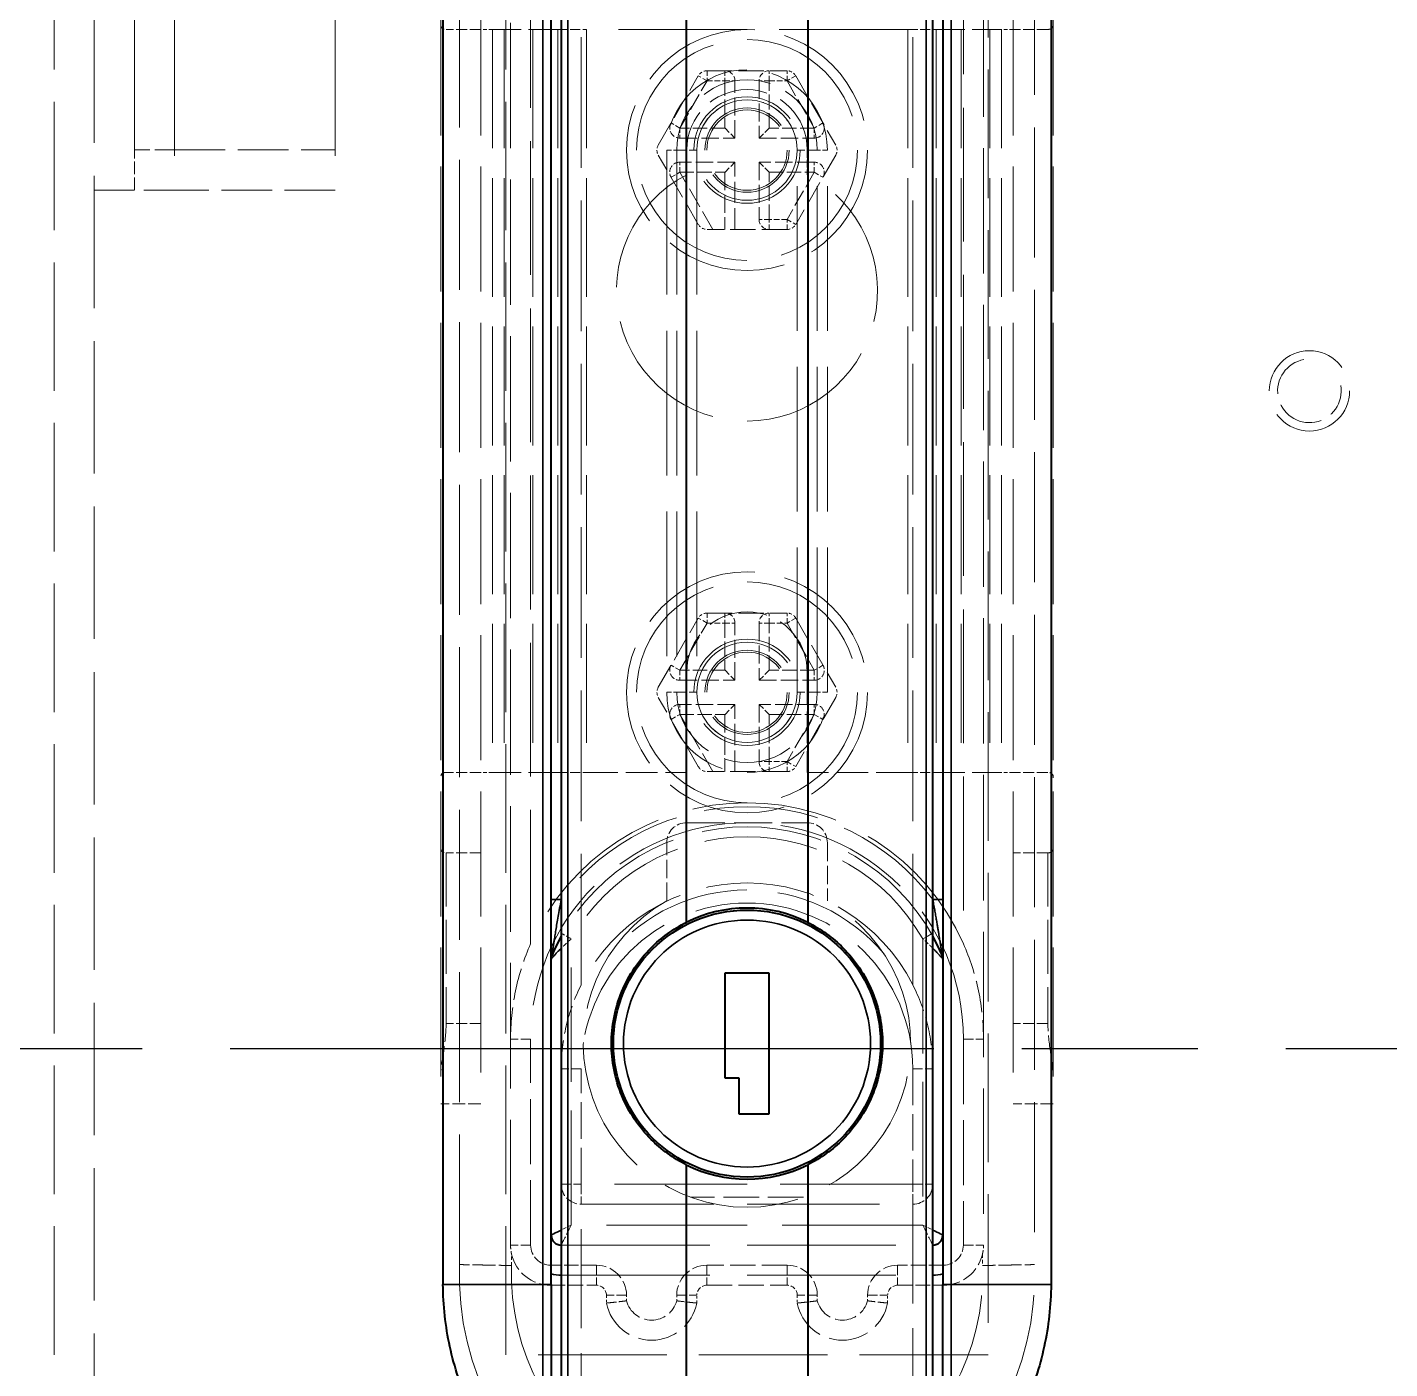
# Model space of a CAD drawing. Header units: millimetres. Extents: x 0 to 2523, y 0 to 1782.
# Drawn here: x 807.4 to 875.3, y 777.4 to 844.2 of the extents above; entities that cross this region are included whole.
import ezdxf

# ---------------------------------------------------------------- set-up
doc = ezdxf.new("R2010")
doc.units = ezdxf.units.MM
doc.header["$LTSCALE"] = 3
for name, pattern in [('CHAIN', [0.3543, 0.2362, -0.0295, 0.0591, -0.0295]), ('DASHED', [0.2067, 0.1654, -0.0413]), ('DOUBLE_DASH_CHAIN', [1.2403, 0.6614, -0.0827, 0.1654, -0.0827, 0.1654, -0.0827])]:
    doc.linetypes.add(name, pattern=pattern)
for name, color, linetype, lineweight in [('가려진 것(ISO)', 2, 'DASHED', 18), ('가려진 좁은 것(ISO)', 2, 'DASHED', 18), ('가시적인 것(ISO)', 3, 'Continuous', 40), ('가시적인 좁은 것(ISO)', 3, 'Continuous', 35), ('단면선(ISO)', 7, 'CHAIN', 25)]:
    doc.layers.add(name, color=color, linetype=linetype, lineweight=lineweight)

# ---------------------------------------------------------------- blocks, each defined once
blk = doc.blocks.new('2dTransSection0')
at = {"layer": '단면선(ISO)', "linetype": 'DOUBLE_DASH_CHAIN', "ltscale": 5.884671}
blk.add_line((250.62, 264.442), (393.22, 264.442), dxfattribs=at)

msp = doc.modelspace()

# ---------------------------------------------------------------- linework, layer by layer
at = {"layer": '가려진 것(ISO)', "ltscale": 12.901145}
for p, q in [((808.7766, 754.0669), (808.7766, 898.0669)), ((831.2766, 778.0669), (831.2766, 874.0669)), ((855.2766, 874.0669), (855.2766, 778.0669)), ((851.2766, 844.0669), (835.2766, 844.0669)), ((855.2766, 778.0669), (831.2766, 778.0669))]:
    msp.add_line(p, q, dxfattribs=at)
at = {"layer": '가려진 것(ISO)', "ltscale": 13.28059}
msp.add_line((810.7766, 756.0669), (810.7766, 896.0669), dxfattribs=at)
at = {"layer": '가려진 것(ISO)', "ltscale": 13.822656}
for p, q in [((812.7766, 896.0669), (812.7766, 836.0669)), ((822.7766, 896.0669), (822.7766, 836.0669))]:
    msp.add_line(p, q, dxfattribs=at)
at = {"layer": '가려진 것(ISO)', "ltscale": 13.045907}
for p, q in [((828.9566, 782.5615), (828.9566, 871.549)), ((857.5966, 871.549), (857.5966, 782.5615))]:
    msp.add_line(p, q, dxfattribs=at)
at = {"layer": '가려진 것(ISO)', "ltscale": 12.584246}
for p, q in [((831.5033, 783.532), (831.5033, 861.5669)), ((855.0499, 861.5669), (855.0499, 783.532))]:
    msp.add_line(p, q, dxfattribs=at)
at = {"layer": '가려진 것(ISO)', "ltscale": 12.54278}
for p, q in [((828.0266, 860.5669), (828.0266, 790.5669)), ((830.0266, 860.5669), (830.0266, 790.5669)), ((856.5266, 860.5669), (856.5266, 790.5669)), ((858.5266, 860.5669), (858.5266, 790.5669))]:
    msp.add_line(p, q, dxfattribs=at)
at = {"layer": '가려진 것(ISO)', "ltscale": 1.099577}
for p, q in [((830.0266, 844.0669), (828.2945, 844.0669)), ((858.2586, 844.0669), (856.5266, 844.0669)), ((830.0266, 807.0669), (828.2945, 807.0669)), ((858.2586, 807.0669), (856.5266, 807.0669)), ((830.0266, 803.0669), (828.2945, 803.0669)), ((858.2586, 803.0669), (856.5266, 803.0669))]:
    msp.add_line(p, q, dxfattribs=at)
at = {"layer": '가려진 것(ISO)', "ltscale": 0.364987}
for p, q in [((830.6016, 844.0669), (830.0266, 844.0669)), ((856.5266, 844.0669), (855.9515, 844.0669)), ((830.6016, 807.0669), (830.0266, 807.0669)), ((856.5266, 807.0669), (855.9515, 807.0669))]:
    msp.add_line(p, q, dxfattribs=at)
at = {"layer": '가려진 것(ISO)', "ltscale": 11.933559}
for p, q in [((830.6016, 844.0669), (830.6016, 807.0669)), ((855.9515, 844.0669), (855.9515, 807.0669))]:
    msp.add_line(p, q, dxfattribs=at)
at = {"layer": '가려진 것(ISO)', "ltscale": 2.940551}
for p, q in [((833.8516, 844.0669), (830.6016, 844.0669)), ((855.9515, 844.0669), (852.7015, 844.0669)), ((833.8516, 807.0669), (830.6016, 807.0669)), ((855.9515, 807.0669), (852.7015, 807.0669))]:
    msp.add_line(p, q, dxfattribs=at)
at = {"layer": '가려진 것(ISO)', "ltscale": 1.00689}
for p, q in [((833.8516, 844.0669), (835.2766, 844.0669)), ((851.2766, 844.0669), (852.7015, 844.0669)), ((833.8516, 807.0669), (835.2766, 807.0669)), ((851.2766, 807.0669), (852.7015, 807.0669))]:
    msp.add_line(p, q, dxfattribs=at)
at = {"layer": '가려진 것(ISO)', "ltscale": 2.529157}
for p, q in [((841.2847, 842.0069), (845.2684, 842.0069)), ((838.8598, 838.3069), (840.8517, 841.7569)), ((845.7014, 841.7569), (847.6933, 838.3069)), ((840.8517, 834.3569), (838.8598, 837.8069)), ((847.6933, 837.8069), (845.7014, 834.3569)), ((845.2684, 834.1069), (841.2847, 834.1069)), ((838.8598, 811.3069), (840.8517, 814.7569)), ((841.2847, 815.0069), (845.2684, 815.0069)), ((845.7014, 814.7569), (847.6933, 811.3069)), ((840.8517, 807.3569), (838.8598, 810.8069)), ((847.6933, 810.8069), (845.7014, 807.3569)), ((845.2684, 807.1069), (841.2847, 807.1069))]:
    msp.add_line(p, q, dxfattribs=at)
at = {"layer": '가려진 것(ISO)', "ltscale": 1.809362}
for p, q in [((842.6766, 838.6569), (842.6766, 841.5069)), ((843.8766, 841.5069), (843.8766, 838.6569)), ((843.8766, 837.4569), (843.8766, 834.6069)), ((842.6766, 811.6569), (842.6766, 814.5069)), ((843.8766, 814.5069), (843.8766, 811.6569)), ((843.8766, 810.4569), (843.8766, 807.6069))]:
    msp.add_line(p, q, dxfattribs=at)
at = {"layer": '가려진 것(ISO)', "ltscale": 0.60626}
for p, q in [((842.6766, 838.6569), (842.1766, 839.1569)), ((843.8766, 838.6569), (844.3766, 839.1569)), ((842.6766, 837.4569), (842.1766, 836.9569)), ((843.8766, 837.4569), (844.3766, 836.9569)), ((842.6766, 811.6569), (842.1766, 812.1569)), ((843.8766, 811.6569), (844.3766, 812.1569)), ((842.6766, 810.4569), (842.1766, 809.9569)), ((843.8766, 810.4569), (844.3766, 809.9569))]:
    msp.add_line(p, q, dxfattribs=at)
at = {"layer": '가려진 것(ISO)', "ltscale": 1.745003}
for p, q in [((839.9279, 838.6569), (842.6766, 838.6569)), ((843.8766, 838.6569), (846.6252, 838.6569)), ((842.6766, 837.4569), (839.9279, 837.4569)), ((846.6252, 837.4569), (843.8766, 837.4569)), ((839.9279, 811.6569), (842.6766, 811.6569)), ((843.8766, 811.6569), (846.6252, 811.6569)), ((842.6766, 810.4569), (839.9279, 810.4569)), ((846.6252, 810.4569), (843.8766, 810.4569))]:
    msp.add_line(p, q, dxfattribs=at)
at = {"layer": '가려진 것(ISO)', "ltscale": 1.994494}
msp.add_line((814.7766, 838.0669), (812.7766, 838.0669), dxfattribs=at)
at = {"layer": '가려진 것(ISO)', "ltscale": 1.269698}
for p, q in [((812.7766, 836.0669), (812.7766, 838.0669)), ((830.0266, 790.5669), (828.0266, 790.5669)), ((858.5266, 790.5669), (856.5266, 790.5669))]:
    msp.add_line(p, q, dxfattribs=at)
at = {"layer": '가려진 것(ISO)', "ltscale": 5.079091}
for p, q in [((814.7766, 838.0669), (822.7766, 838.0669)), ((822.7766, 836.0669), (814.7766, 836.0669))]:
    msp.add_line(p, q, dxfattribs=at)
at = {"layer": '가려진 것(ISO)', "ltscale": 14.513788}
for p, q in [((839.7766, 838.0616), (839.7766, 811.0616)), ((846.7766, 811.0616), (846.7766, 838.0616))]:
    msp.add_line(p, q, dxfattribs=at)
at = {"layer": '가려진 것(ISO)', "ltscale": 0.783187}
for p, q in [((840.2766, 836.8331), (840.2766, 838.0669)), ((846.2766, 838.0669), (846.2766, 836.8331))]:
    msp.add_line(p, q, dxfattribs=at)
at = {"layer": '가려진 것(ISO)', "ltscale": 2.126811}
for p, q in [((842.6766, 834.1069), (842.6766, 837.4569)), ((842.6766, 807.1069), (842.6766, 810.4569))]:
    msp.add_line(p, q, dxfattribs=at)
at = {"layer": '가려진 것(ISO)', "ltscale": 3.989087}
msp.add_line((810.7766, 836.0669), (814.7766, 836.0669), dxfattribs=at)
at = {"layer": '가려진 것(ISO)', "ltscale": 3.174394}
for p, q in [((840.2766, 807.0669), (840.2766, 812.0669)), ((846.2766, 812.0669), (846.2766, 807.0669)), ((835.2766, 807.0669), (840.2766, 807.0669)), ((851.2766, 807.0669), (846.2766, 807.0669))]:
    msp.add_line(p, q, dxfattribs=at)
at = {"layer": '가려진 것(ISO)', "ltscale": 3.809293}
msp.add_line((840.2766, 804.5669), (846.2766, 804.5669), dxfattribs=at)
at = {"layer": '가려진 것(ISO)', "ltscale": 1.840548}
for p, q in [((839.2766, 800.6677), (839.2766, 803.5669)), ((847.2766, 803.5669), (847.2766, 800.6677))]:
    msp.add_line(p, q, dxfattribs=at)
at = {"layer": '가려진 것(ISO)', "ltscale": 5.39654}
for p, q in [((828.2945, 803.0669), (828.2945, 794.5669)), ((858.2586, 803.0669), (858.2586, 794.5669))]:
    msp.add_line(p, q, dxfattribs=at)
at = {"layer": '가려진 것(ISO)', "ltscale": 13.304306}
msp.add_line((835.0266, 785.5669), (851.5266, 785.5669), dxfattribs=at)
at = {"layer": '가려진 것(ISO)', "ltscale": 14.916949}
msp.add_line((834.0266, 783.5325), (852.5266, 783.5325), dxfattribs=at)
at = {"layer": '가려진 것(ISO)', "ltscale": 0.354382}
for p, q in [((831.5566, 782.515), (831.5566, 783.0733)), ((854.9966, 783.0733), (854.9966, 782.515))]:
    msp.add_line(p, q, dxfattribs=at)
at = {"layer": '가려진 것(ISO)', "ltscale": 1.443218}
for p, q in [((833.5033, 781.532), (835.7766, 781.532)), ((850.7766, 781.532), (853.0499, 781.532))]:
    msp.add_line(p, q, dxfattribs=at)
at = {"layer": '가려진 것(ISO)', "ltscale": 2.539495}
msp.add_line((841.2766, 781.532), (845.2766, 781.532), dxfattribs=at)
at = {"layer": '가려진 것(ISO)', "ltscale": 0.24453}
for p, q in [((836.2766, 781.032), (836.2766, 780.6466)), ((840.7766, 780.6466), (840.7766, 781.032)), ((845.7766, 781.032), (845.7766, 780.6466)), ((850.2766, 780.6466), (850.2766, 781.032))]:
    msp.add_line(p, q, dxfattribs=at)
at = {"layer": '가려진 것(ISO)', "ltscale": 12.159042}
for centre in [(843.2766, 838.0569), (843.2766, 811.0569)]:
    msp.add_circle(centre, 6, dxfattribs=at)
at = {"layer": '가려진 것(ISO)', "ltscale": 13.42561}
for centre in [(843.2766, 838.0569), (843.2766, 811.0569)]:
    msp.add_circle(centre, 2.65, dxfattribs=at)
at = {"layer": '가려진 것(ISO)', "ltscale": 12.665669}
for centre in [(843.2766, 838.0569), (843.2766, 811.0569)]:
    msp.add_circle(centre, 2.5, dxfattribs=at)
at = {"layer": '가려진 것(ISO)', "ltscale": 10.639162}
for centre in [(843.2766, 838.0569), (843.2766, 811.0569)]:
    msp.add_circle(centre, 2.1, dxfattribs=at)
at = {"layer": '가려진 것(ISO)', "ltscale": 10.132536}
msp.add_circle((871.2766, 826.0669), 2, dxfattribs=at)
at = {"layer": '가려진 것(ISO)', "ltscale": 0.332332}
for centre, start, end in [((841.2847, 841.5069), 90, 150), ((845.2684, 841.5069), 30, 90), ((839.2929, 838.0569), 150, 210), ((847.2603, 838.0569), 330, 30), ((841.2847, 834.6069), 210, 270), ((845.2684, 834.6069), 270, 330), ((841.2847, 814.5069), 90, 150), ((845.2684, 814.5069), 30, 90), ((839.2929, 811.0569), 150, 210), ((847.2603, 811.0569), 330, 30), ((841.2847, 807.6069), 210, 270), ((845.2684, 807.6069), 270, 330)]:
    msp.add_arc(centre, 0.5, start, end, dxfattribs=at)
at = {"layer": '가려진 것(ISO)', "ltscale": 0.498548}
for centre, start, end in [((842.1766, 841.5069), 0, 90), ((844.3766, 841.5069), 90, 180), ((844.3766, 834.6069), 180, 270), ((842.1766, 814.5069), 0, 90), ((844.3766, 814.5069), 90, 180), ((844.3766, 807.6069), 180, 270), ((835.7766, 781.032), 0, 90), ((841.2766, 781.032), 90, 180), ((845.2766, 781.032), 0, 90), ((850.7766, 781.032), 90, 180)]:
    msp.add_arc(centre, 0.5, start, end, dxfattribs=at)
at = {"layer": '가려진 것(ISO)', "ltscale": 6.980978}
for centre, start, end in [((843.2766, 838.0616), 0, 180), ((843.2766, 811.0616), 180, 0)]:
    msp.add_arc(centre, 3.5, start, end, dxfattribs=at)
at = {"layer": '가려진 것(ISO)', "ltscale": 5.983681}
for centre in [(843.2766, 838.0669), (843.2766, 812.0669)]:
    msp.add_arc(centre, 3, 0, 180, dxfattribs=at)
at = {"layer": '가려진 것(ISO)', "ltscale": 0.664765}
for centre, start, end in [((839.9279, 839.1569), 150, 270), ((846.6252, 839.1569), 270, 30), ((839.9279, 836.9569), 90, 210), ((846.6252, 836.9569), 330, 90), ((839.9279, 812.1569), 150, 270), ((846.6252, 812.1569), 270, 30), ((839.9279, 809.9569), 90, 210), ((846.6252, 809.9569), 330, 90)]:
    msp.add_arc(centre, 0.5, start, end, dxfattribs=at)
at = {"layer": '가려진 것(ISO)', "ltscale": 13.951069}
msp.add_arc((843.2766, 831.0669), 6.5, 117.486426, 62.513574, dxfattribs=at)
at = {"layer": '가려진 것(ISO)', "ltscale": 4.733071}
msp.add_arc((871.2766, 826.0669), 1.582, 100, 10, dxfattribs=at)
msp.add_arc((871.2766, 826.0669), 1.582, 100, 10, dxfattribs=at)
at = {"layer": '가려진 것(ISO)', "ltscale": 14.627704}
msp.add_arc((843.2766, 793.7883), 11.7733, 23.785455, 156.214545, dxfattribs=at)
at = {"layer": '가려진 것(ISO)', "ltscale": 0.997197}
for centre, start, end in [((840.2766, 803.5669), 90, 180), ((846.2766, 803.5669), 0, 90)]:
    msp.add_arc(centre, 1, start, end, dxfattribs=at)
at = {"layer": '가려진 것(ISO)', "ltscale": 12.107496}
msp.add_arc((843.2766, 793.7883), 10.5733, 28.973392, 151.026608, dxfattribs=at)
at = {"layer": '가려진 것(ISO)', "ltscale": 10.954125}
msp.add_arc((843.2766, 792.3169), 9.25, 26.888048, 153.111952, dxfattribs=at)
at = {"layer": '가려진 것(ISO)', "ltscale": 13.819056}
msp.add_arc((843.2766, 793.5669), 8.15, 119.393015, 60.606985, dxfattribs=at)
at = {"layer": '가려진 것(ISO)', "ltscale": 1.21262}
for centre, start, end in [((835.0266, 786.5669), 180, 270), ((851.5266, 786.5669), 270, 0)]:
    msp.add_arc(centre, 1, start, end, dxfattribs=at)
at = {"layer": '가려진 것(ISO)', "ltscale": 1.700671}
for centre, start, end in [((833.5033, 783.532), 193.257874, 270), ((853.0499, 783.532), 270, 346.742126)]:
    msp.add_arc(centre, 2, start, end, dxfattribs=at)
at = {"layer": '가려진 것(ISO)', "ltscale": 12.361229}
msp.add_arc((843.2766, 782.0729), 14.3283, 178.045794, 1.954206, dxfattribs=at)
at = {"layer": '가려진 것(ISO)', "ltscale": 12.168986}
msp.add_arc((843.2766, 782.0729), 11.7283, 177.839996, 2.160004, dxfattribs=at)
at = {"layer": '가려진 것(ISO)', "ltscale": 4.008131}
for centre in [(838.5266, 781.0893), (848.0266, 781.0893)]:
    msp.add_arc(centre, 2.2931, 191.129914, 348.870086, dxfattribs=at)
at = {"layer": '가려진 것(ISO)', "ltscale": 0.694281}
for points, knots in [([(828.0266, 844.3348), (828.0266, 844.251), (828.0436, 844.1806), (828.127, 844.0901), (828.1939, 844.0697), (828.2812, 844.067), (828.2878, 844.0669), (828.2945, 844.0669)], [-0.30606206, -0.30606206, -0.30606206, -0.30606206, -0.2557879, -0.2557879, -0.20551375, -0.20551375, -0.20152866, -0.20152866, -0.20152866, -0.20152866]), ([(858.2586, 844.0669), (858.2654, 844.0669), (858.272, 844.067), (858.3592, 844.0697), (858.4261, 844.0901), (858.5096, 844.1806), (858.5266, 844.251), (858.5266, 844.3348)], [0.20152866, 0.20152866, 0.20152866, 0.20152866, 0.20551375, 0.20551375, 0.2557879, 0.2557879, 0.30606206, 0.30606206, 0.30606206, 0.30606206]), ([(828.2945, 807.0669), (828.2107, 807.0669), (828.1403, 807.0498), (828.0498, 806.9664), (828.0295, 806.8995), (828.0267, 806.8123), (828.0266, 806.8057), (828.0266, 806.7989)], [-0.30606206, -0.30606206, -0.30606206, -0.30606206, -0.2557879, -0.2557879, -0.20551375, -0.20551375, -0.20152866, -0.20152866, -0.20152866, -0.20152866]), ([(858.5266, 806.7989), (858.5266, 806.8827), (858.5096, 806.9532), (858.4261, 807.0436), (858.3592, 807.064), (858.272, 807.0668), (858.2654, 807.0668), (858.2586, 807.0669)], [0.71587341, 0.71587341, 0.71587341, 0.71587341, 0.76614757, 0.76614757, 0.81642172, 0.81642172, 0.82040681, 0.82040681, 0.82040681, 0.82040681]), ([(828.0266, 803.3348), (828.0266, 803.3281), (828.0267, 803.3214), (828.0295, 803.2342), (828.0498, 803.1673), (828.1403, 803.0839), (828.2107, 803.0669), (828.2945, 803.0669)], [0.20152866, 0.20152866, 0.20152866, 0.20152866, 0.20551375, 0.20551375, 0.2557879, 0.2557879, 0.30606206, 0.30606206, 0.30606206, 0.30606206]), ([(858.2586, 803.0669), (858.2654, 803.0669), (858.272, 803.067), (858.3592, 803.0697), (858.4261, 803.0901), (858.5096, 803.1806), (858.5266, 803.251), (858.5266, 803.3348)], [0.20152866, 0.20152866, 0.20152866, 0.20152866, 0.20551375, 0.20551375, 0.2557879, 0.2557879, 0.30606206, 0.30606206, 0.30606206, 0.30606206])]:
    msp.add_open_spline(points, degree=3, knots=knots, dxfattribs=at)
at = {"layer": '가려진 것(ISO)', "ltscale": 3.177325}
for points, knots in [([(831.5033, 793.7883), (831.5033, 794.5482), (831.5812, 795.3772), (831.9218, 797.0094), (832.184, 797.8123), (832.5033, 798.5366)], [-1.43309057, -1.43309057, -1.43309057, -1.43309057, -1.19562768, -1.19562768, -0.95816479, -0.95816479, -0.95816479, -0.95816479]), ([(854.0499, 798.5366), (854.3691, 797.8123), (854.6313, 797.0094), (854.9719, 795.3772), (855.0499, 794.5482), (855.0499, 793.7883)], [-0.47492577, -0.47492577, -0.47492577, -0.47492577, -0.23746289, -0.23746289, 0, 0, 0, 0])]:
    msp.add_open_spline(points, degree=3, knots=knots, dxfattribs=at)
at = {"layer": '가려진 것(ISO)', "ltscale": 0.117137}
msp.add_open_spline([(833.5265, 797.7833), (833.5265, 797.794), (833.5266, 797.8109), (833.5266, 797.8355)], degree=3, dxfattribs=at)
at = {"layer": '가려진 것(ISO)', "ltscale": 2.839397}
for points, knots in [([(834.0266, 792.3169), (834.0266, 792.991), (834.1045, 793.7248), (834.4444, 795.1632), (834.7056, 795.8672), (835.0266, 796.5002)], [0, 0, 0, 0, 0.21288965, 0.21288965, 0.42577929, 0.42577929, 0.42577929, 0.42577929]), ([(851.5266, 796.5002), (851.8475, 795.8672), (852.1087, 795.1632), (852.4486, 793.7248), (852.5266, 792.991), (852.5266, 792.3169)], [0.87117261, 0.87117261, 0.87117261, 0.87117261, 1.08406226, 1.08406226, 1.2969519, 1.2969519, 1.2969519, 1.2969519])]:
    msp.add_open_spline(points, degree=3, knots=knots, dxfattribs=at)
at = {"layer": '가려진 것(ISO)', "ltscale": 1.844596}
msp.add_open_spline([(828.2945, 794.5669), (828.2945, 794.0823), (828.2331, 793.5722), (828.0948, 792.6645), (828.0268, 792.26), (828.0266, 791.9211)], degree=3, knots=[1.22288463, 1.22288463, 1.22288463, 1.22288463, 1.3682602, 1.3682602, 1.50283407, 1.50283407, 1.50283407, 1.50283407], dxfattribs=at)
at = {"layer": '가려진 것(ISO)', "ltscale": 1.844594}
msp.add_open_spline([(858.5266, 791.9211), (858.5263, 792.2582), (858.4592, 792.6595), (858.3208, 793.5662), (858.2586, 794.0792), (858.2586, 794.5669)], degree=3, knots=[-0.89271233, -0.89271233, -0.89271233, -0.89271233, -0.7589759, -0.7589759, -0.61266995, -0.61266995, -0.61266995, -0.61266995], dxfattribs=at)
at = {"layer": '가려진 것(ISO)', "ltscale": 0.415959}
msp.add_open_spline([(831.5033, 783.532), (831.5033, 783.4525), (831.5094, 783.3594), (831.5229, 783.2497), (831.5296, 783.2069), (831.5406, 783.1462), (831.5463, 783.1191), (831.5543, 783.0826), (831.5557, 783.077), (831.5566, 783.0733)], degree=3, knots=[0.062306408, 0.062306408, 0.062306408, 0.062306408, 0.086141003, 0.086141003, 0.099228248, 0.099228248, 0.111920532, 0.111920532, 0.124612816, 0.124612816, 0.124612816, 0.124612816], dxfattribs=at)
at = {"layer": '가려진 것(ISO)', "ltscale": 0.416112}
msp.add_open_spline([(854.9966, 783.0733), (854.997, 783.0751), (854.9977, 783.0779), (855.002, 783.0969), (855.0052, 783.1112), (855.0129, 783.1484), (855.0179, 783.1744), (855.0278, 783.2339), (855.0326, 783.2675), (855.045, 783.3749), (855.0499, 783.4558), (855.0499, 783.532)], degree=3, knots=[-0.190458105, -0.190458105, -0.190458105, -0.190458105, -0.181558654, -0.181558654, -0.172659203, -0.172659203, -0.16123742, -0.16123742, -0.149815637, -0.149815637, -0.12697207, -0.12697207, -0.12697207, -0.12697207], dxfattribs=at)
at = {"layer": '가려진 것(ISO)', "ltscale": 1.296466}
msp.add_open_spline([(830.2566, 782.5388), (830.1215, 782.5412), (829.9861, 782.5436), (829.8569, 782.5459), (829.7276, 782.5482), (829.6046, 782.5503), (829.4941, 782.5523), (829.3835, 782.5542), (829.2856, 782.5559), (829.2052, 782.5573), (829.1249, 782.5586), (829.0621, 782.5597), (829.02, 782.5604), (828.978, 782.5612), (828.9651, 782.5614), (828.9566, 782.5615)], degree=3, knots=[0, 0, 0, 0, 0.2, 0.2, 0.2, 0.4, 0.4, 0.4, 0.6, 0.6, 0.6, 0.8, 0.8, 0.8, 1, 1, 1, 1], dxfattribs=at)
at = {"layer": '가려진 것(ISO)', "ltscale": 1.296475}
msp.add_open_spline([(831.5566, 782.515), (831.548, 782.5151), (831.5352, 782.5154), (831.4931, 782.5162), (831.4511, 782.5169), (831.3883, 782.5181), (831.3079, 782.5196), (831.2275, 782.5211), (831.1296, 782.5229), (831.0191, 782.525), (830.9086, 782.527), (830.7855, 782.5293), (830.6563, 782.5316), (830.527, 782.534), (830.3916, 782.5364), (830.2566, 782.5388)], degree=3, knots=[0, 0, 0, 0, 0.2, 0.2, 0.2, 0.4, 0.4, 0.4, 0.6, 0.6, 0.6, 0.8, 0.8, 0.8, 1, 1, 1, 1], dxfattribs=at)
at = {"layer": '가려진 것(ISO)', "ltscale": 1.296478}
msp.add_open_spline([(854.9966, 782.515), (855.0053, 782.5151), (855.0183, 782.5154), (855.0605, 782.5162), (855.1027, 782.517), (855.1654, 782.5181), (855.2451, 782.5196), (855.3248, 782.5211), (855.4214, 782.5229), (855.5311, 782.5249), (855.6407, 782.5269), (855.7634, 782.5292), (855.8931, 782.5315), (856.0228, 782.5339), (856.1595, 782.5364), (856.2966, 782.5388)], degree=3, knots=[0, 0, 0, 0, 0.2, 0.2, 0.2, 0.4, 0.4, 0.4, 0.6, 0.6, 0.6, 0.8, 0.8, 0.8, 1, 1, 1, 1], dxfattribs=at)
at = {"layer": '가려진 것(ISO)', "ltscale": 1.296469}
msp.add_open_spline([(856.2966, 782.5388), (856.4336, 782.5413), (856.5703, 782.5437), (856.7, 782.546), (856.8297, 782.5483), (856.9524, 782.5504), (857.0621, 782.5523), (857.1717, 782.5542), (857.2683, 782.5559), (857.348, 782.5573), (857.4278, 782.5586), (857.4905, 782.5597), (857.5326, 782.5604), (857.5748, 782.5612), (857.5879, 782.5614), (857.5966, 782.5615)], degree=3, knots=[0, 0, 0, 0, 0.2, 0.2, 0.2, 0.4, 0.4, 0.4, 0.6, 0.6, 0.6, 0.8, 0.8, 0.8, 1, 1, 1, 1], dxfattribs=at)
at = {"layer": '가려진 것(ISO)', "ltscale": 1.000421}
for points in [[(836.2766, 780.6466), (836.2831, 780.6473), (836.2929, 780.6482), (836.325, 780.6514), (836.357, 780.6546), (836.405, 780.6593), (836.4664, 780.6655), (836.5278, 780.6718), (836.6026, 780.6795), (836.6877, 780.6887), (836.7728, 780.6979), (836.8683, 780.7085), (836.9682, 780.7201), (837.0682, 780.7318), (837.1725, 780.7446), (837.2766, 780.7581)], [(840.7766, 780.6466), (840.77, 780.6473), (840.7603, 780.6482), (840.7282, 780.6514), (840.6961, 780.6546), (840.6482, 780.6593), (840.5868, 780.6655), (840.5254, 780.6718), (840.4506, 780.6795), (840.3655, 780.6887), (840.2804, 780.6979), (840.1849, 780.7085), (840.0849, 780.7201), (839.985, 780.7318), (839.8806, 780.7446), (839.7766, 780.7581)], [(845.7766, 780.6466), (845.7831, 780.6473), (845.7929, 780.6482), (845.825, 780.6514), (845.857, 780.6546), (845.905, 780.6593), (845.9664, 780.6655), (846.0278, 780.6718), (846.1026, 780.6795), (846.1877, 780.6887), (846.2728, 780.6979), (846.3683, 780.7085), (846.4682, 780.7201), (846.5682, 780.7318), (846.6725, 780.7446), (846.7766, 780.7581)], [(850.2766, 780.6466), (850.27, 780.6473), (850.2603, 780.6482), (850.2282, 780.6514), (850.1961, 780.6546), (850.1482, 780.6593), (850.0868, 780.6655), (850.0254, 780.6718), (849.9506, 780.6795), (849.8655, 780.6887), (849.7804, 780.6979), (849.6849, 780.7085), (849.5849, 780.7201), (849.485, 780.7318), (849.3806, 780.7446), (849.2766, 780.7581)]]:
    msp.add_open_spline(points, degree=3, knots=[0, 0, 0, 0, 0.2, 0.2, 0.2, 0.4, 0.4, 0.4, 0.6, 0.6, 0.6, 0.8, 0.8, 0.8, 1, 1, 1, 1], dxfattribs=at)
at = {"layer": '가려진 좁은 것(ISO)', "ltscale": 13.822656}
msp.add_line((814.7766, 896.0669), (814.7766, 836.0669), dxfattribs=at)
at = {"layer": '가려진 좁은 것(ISO)', "ltscale": 13.116171}
for p, q in [((835.0266, 796.5002), (835.0266, 861.5669)), ((851.5266, 796.5002), (851.5266, 861.5669))]:
    msp.add_line(p, q, dxfattribs=at)
at = {"layer": '가려진 좁은 것(ISO)', "ltscale": 13.426841}
for p, q in [((832.5033, 798.5366), (832.5033, 856.8185)), ((854.0499, 856.8185), (854.0499, 798.5366))]:
    msp.add_line(p, q, dxfattribs=at)
at = {"layer": '가려진 좁은 것(ISO)', "ltscale": 11.933559}
for p, q in [((831.1892, 844.0669), (831.1892, 807.0669)), ((832.6142, 844.0669), (832.6142, 807.0669)), ((833.8516, 844.0669), (833.8516, 807.0669)), ((835.2766, 844.0669), (835.2766, 807.0669)), ((851.2766, 844.0669), (851.2766, 807.0669)), ((852.7015, 844.0669), (852.7015, 807.0669)), ((853.939, 844.0669), (853.939, 807.0669)), ((855.364, 844.0669), (855.364, 807.0669))]:
    msp.add_line(p, q, dxfattribs=at)
at = {"layer": '가려진 좁은 것(ISO)', "ltscale": 0.498548}
for p, q in [((841.2847, 842.0069), (841.2847, 841.5069)), ((842.1766, 842.0069), (842.1766, 841.5069)), ((844.3766, 841.5069), (844.3766, 842.0069)), ((845.2684, 841.5069), (845.2684, 842.0069)), ((841.2847, 841.5069), (840.8517, 841.7569)), ((842.1766, 841.5069), (842.6766, 841.5069)), ((844.3766, 841.5069), (843.8766, 841.5069)), ((845.7014, 841.7569), (845.2684, 841.5069)), ((839.9279, 839.1569), (839.4949, 839.4069)), ((839.9279, 839.1569), (839.9279, 838.6569)), ((847.0582, 839.4069), (846.6252, 839.1569)), ((846.6252, 839.1569), (846.6252, 838.6569)), ((839.2766, 838.0616), (839.7766, 838.0616)), ((847.2766, 838.0616), (846.7766, 838.0616)), ((839.9279, 836.9569), (839.9279, 837.4569)), ((846.6252, 836.9569), (846.6252, 837.4569)), ((839.4949, 836.7069), (839.9279, 836.9569)), ((846.6252, 836.9569), (847.0582, 836.7069)), ((844.3766, 834.6069), (843.8766, 834.6069)), ((844.3766, 834.1069), (844.3766, 834.6069)), ((845.2684, 834.6069), (845.7014, 834.3569)), ((845.2684, 834.1069), (845.2684, 834.6069)), ((841.2847, 814.5069), (840.8517, 814.7569)), ((841.2847, 815.0069), (841.2847, 814.5069)), ((842.1766, 815.0069), (842.1766, 814.5069)), ((844.3766, 814.5069), (844.3766, 815.0069)), ((845.2684, 814.5069), (845.2684, 815.0069)), ((845.7014, 814.7569), (845.2684, 814.5069)), ((842.1766, 814.5069), (842.6766, 814.5069)), ((844.3766, 814.5069), (843.8766, 814.5069)), ((839.9279, 812.1569), (839.4949, 812.4069)), ((839.9279, 812.1569), (839.9279, 811.6569)), ((847.0582, 812.4069), (846.6252, 812.1569)), ((846.6252, 812.1569), (846.6252, 811.6569)), ((839.2766, 811.0616), (839.7766, 811.0616)), ((847.2766, 811.0616), (846.7766, 811.0616)), ((839.4949, 809.7069), (839.9279, 809.9569)), ((839.9279, 809.9569), (839.9279, 810.4569)), ((846.6252, 809.9569), (846.6252, 810.4569)), ((846.6252, 809.9569), (847.0582, 809.7069)), ((844.3766, 807.6069), (843.8766, 807.6069)), ((844.3766, 807.1069), (844.3766, 807.6069)), ((845.2684, 807.6069), (845.7014, 807.3569)), ((845.2684, 807.1069), (845.2684, 807.6069)), ((852.4609, 799.0269), (852.0266, 798.7792))]:
    msp.add_line(p, q, dxfattribs=at)
at = {"layer": '가려진 좁은 것(ISO)', "ltscale": 1.722727}
for p, q in [((839.9279, 839.1569), (841.2847, 841.5069)), ((845.2684, 841.5069), (846.6252, 839.1569)), ((846.6252, 836.9569), (845.2684, 834.6069)), ((839.9279, 812.1569), (841.2847, 814.5069)), ((845.2684, 814.5069), (846.6252, 812.1569)), ((846.6252, 809.9569), (845.2684, 807.6069))]:
    msp.add_line(p, q, dxfattribs=at)
at = {"layer": '가려진 좁은 것(ISO)', "ltscale": 0.56614}
for p, q in [((841.2847, 841.5069), (842.1766, 841.5069)), ((844.3766, 841.5069), (845.2684, 841.5069)), ((845.2684, 834.6069), (844.3766, 834.6069)), ((841.2847, 814.5069), (842.1766, 814.5069)), ((844.3766, 814.5069), (845.2684, 814.5069)), ((845.2684, 807.6069), (844.3766, 807.6069))]:
    msp.add_line(p, q, dxfattribs=at)
at = {"layer": '가려진 좁은 것(ISO)', "ltscale": 1.491912}
for p, q in [((842.1766, 841.5069), (842.1766, 839.1569)), ((844.3766, 839.1569), (844.3766, 841.5069)), ((844.3766, 834.6069), (844.3766, 836.9569)), ((842.1766, 814.5069), (842.1766, 812.1569)), ((844.3766, 812.1569), (844.3766, 814.5069)), ((844.3766, 807.6069), (844.3766, 809.9569))]:
    msp.add_line(p, q, dxfattribs=at)
at = {"layer": '가려진 좁은 것(ISO)', "ltscale": 1.427554}
for p, q in [((842.1766, 839.1569), (839.9279, 839.1569)), ((846.6252, 839.1569), (844.3766, 839.1569)), ((839.9279, 836.9569), (842.1766, 836.9569)), ((844.3766, 836.9569), (846.6252, 836.9569)), ((842.1766, 812.1569), (839.9279, 812.1569)), ((846.6252, 812.1569), (844.3766, 812.1569)), ((839.9279, 809.9569), (842.1766, 809.9569)), ((844.3766, 809.9569), (846.6252, 809.9569))]:
    msp.add_line(p, q, dxfattribs=at)
at = {"layer": '가려진 좁은 것(ISO)', "ltscale": 14.513788}
for p, q in [((839.2766, 838.0616), (839.2766, 811.0616)), ((840.7766, 838.0616), (840.7766, 811.0616)), ((845.7766, 811.0616), (845.7766, 838.0616)), ((847.2766, 811.0616), (847.2766, 838.0616))]:
    msp.add_line(p, q, dxfattribs=at)
at = {"layer": '가려진 좁은 것(ISO)', "ltscale": 0.997197}
for p, q in [((839.7766, 838.0616), (840.7766, 838.0616)), ((846.7766, 838.0616), (845.7766, 838.0616)), ((839.7766, 811.0616), (840.7766, 811.0616)), ((846.7766, 811.0616), (845.7766, 811.0616)), ((832.5033, 793.7883), (831.5033, 793.7883)), ((854.0499, 793.7883), (855.0499, 793.7883)), ((835.0266, 792.3169), (834.0266, 792.3169)), ((851.5266, 792.3169), (852.5266, 792.3169)), ((834.0266, 786.5669), (835.0266, 786.5669)), ((835.0266, 786.5669), (835.0266, 785.5669)), ((851.5266, 786.5669), (852.5266, 786.5669)), ((851.5266, 785.5669), (851.5266, 786.5669)), ((832.5033, 783.532), (831.5033, 783.532)), ((854.0499, 783.532), (855.0499, 783.532)), ((833.5033, 782.532), (833.5033, 781.532)), ((835.7766, 782.532), (835.7766, 781.532)), ((841.2766, 782.532), (841.2766, 781.532)), ((845.2766, 782.532), (845.2766, 781.532)), ((850.7766, 782.532), (850.7766, 781.532)), ((853.0499, 782.532), (853.0499, 781.532)), ((837.2766, 781.032), (836.2766, 781.032)), ((839.7766, 781.032), (840.7766, 781.032)), ((846.7766, 781.032), (845.7766, 781.032)), ((849.2766, 781.032), (850.2766, 781.032))]:
    msp.add_line(p, q, dxfattribs=at)
at = {"layer": '가려진 좁은 것(ISO)', "ltscale": 2.089287}
for p, q in [((841.5734, 834.1069), (839.9279, 836.9569)), ((841.5734, 807.1069), (839.9279, 809.9569))]:
    msp.add_line(p, q, dxfattribs=at)
at = {"layer": '가려진 좁은 것(ISO)', "ltscale": 1.809362}
for p, q in [((842.1766, 836.9569), (842.1766, 834.1069)), ((842.1766, 809.9569), (842.1766, 807.1069))]:
    msp.add_line(p, q, dxfattribs=at)
at = {"layer": '가려진 좁은 것(ISO)', "ltscale": 11.487453}
for p, q in [((834.5266, 784.5325), (834.5266, 798.7792)), ((852.0266, 798.7792), (852.0266, 784.5325))]:
    msp.add_line(p, q, dxfattribs=at)
at = {"layer": '가려진 좁은 것(ISO)', "ltscale": 1.099577}
for p, q in [((830.0266, 794.5669), (828.2945, 794.5669)), ((858.2586, 794.5669), (856.5266, 794.5669))]:
    msp.add_line(p, q, dxfattribs=at)
at = {"layer": '가려진 좁은 것(ISO)', "ltscale": 6.511653}
for p, q in [((832.5033, 783.532), (832.5033, 793.7883)), ((854.0499, 793.7883), (854.0499, 783.532))]:
    msp.add_line(p, q, dxfattribs=at)
at = {"layer": '가려진 좁은 것(ISO)', "ltscale": 3.650568}
for p, q in [((835.0266, 786.5669), (835.0266, 792.3169)), ((851.5266, 792.3169), (851.5266, 786.5669))]:
    msp.add_line(p, q, dxfattribs=at)
at = {"layer": '가려진 좁은 것(ISO)', "ltscale": 13.304306}
msp.add_line((851.5266, 786.5669), (835.0266, 786.5669), dxfattribs=at)
at = {"layer": '가려진 좁은 것(ISO)', "ltscale": 9.958072}
for p, q in [((835.0266, 773.2169), (835.0266, 785.5669)), ((851.5266, 785.5669), (851.5266, 773.2169))]:
    msp.add_line(p, q, dxfattribs=at)
at = {"layer": '가려진 좁은 것(ISO)', "ltscale": 3.575008}
msp.add_line((846.0921, 785.9186), (840.4611, 785.9186), dxfattribs=at)
at = {"layer": '가려진 좁은 것(ISO)', "ltscale": 14.110627}
msp.add_line((852.0266, 784.5325), (834.5266, 784.5325), dxfattribs=at)
at = {"layer": '가려진 좁은 것(ISO)', "ltscale": 1.443218}
for p, q in [((835.7766, 782.532), (833.5033, 782.532)), ((853.0499, 782.532), (850.7766, 782.532))]:
    msp.add_line(p, q, dxfattribs=at)
at = {"layer": '가려진 좁은 것(ISO)', "ltscale": 2.539495}
msp.add_line((845.2766, 782.532), (841.2766, 782.532), dxfattribs=at)
at = {"layer": '가려진 좁은 것(ISO)', "ltscale": 14.916949}
msp.add_line((834.0266, 782.0325), (852.5266, 782.0325), dxfattribs=at)
at = {"layer": '가려진 좁은 것(ISO)', "ltscale": 0.173759}
for p, q in [((837.2766, 780.7581), (837.2766, 781.032)), ((839.7766, 781.032), (839.7766, 780.7581)), ((846.7766, 780.7581), (846.7766, 781.032)), ((849.2766, 781.032), (849.2766, 780.7581))]:
    msp.add_line(p, q, dxfattribs=at)
at = {"layer": '가려진 좁은 것(ISO)', "ltscale": 13.932237}
for centre in [(843.2766, 838.0569), (843.2766, 811.0569)]:
    msp.add_circle(centre, 5.5, dxfattribs=at)
at = {"layer": '가려진 좁은 것(ISO)', "ltscale": 10.132536}
for centre in [(843.2766, 838.0569), (843.2766, 811.0569)]:
    msp.add_circle(centre, 2, dxfattribs=at)
for centre, start, end in [((843.2766, 838.0616), 0, 180), ((843.2766, 811.0616), 180, 0)]:
    msp.add_arc(centre, 4, start, end, dxfattribs=at)
at = {"layer": '가려진 좁은 것(ISO)', "ltscale": 4.986384}
for centre, start, end in [((843.2766, 838.0616), 0, 180), ((843.2766, 811.0616), 180, 0)]:
    msp.add_arc(centre, 2.5, start, end, dxfattribs=at)
at = {"layer": '가려진 좁은 것(ISO)', "ltscale": 11.522309}
msp.add_arc((843.2766, 793.7883), 11.5733, 36.941158, 143.058842, dxfattribs=at)
at = {"layer": '가려진 좁은 것(ISO)', "ltscale": 13.645111}
msp.add_arc((843.2766, 793.7883), 10.7733, 0, 180, dxfattribs=at)
at = {"layer": '가려진 좁은 것(ISO)', "ltscale": 11.397629}
msp.add_arc((843.2766, 793.7883), 10.0733, 29.699882, 150.300118, dxfattribs=at)
at = {"layer": '가려진 좁은 것(ISO)', "ltscale": 12.506118}
msp.add_arc((843.2766, 792.3169), 8.8982, 40.065232, 139.934768, dxfattribs=at)
at = {"layer": '가려진 좁은 것(ISO)', "ltscale": 13.932237}
msp.add_arc((843.2766, 792.3169), 8.25, 0, 180, dxfattribs=at)
at = {"layer": '가려진 좁은 것(ISO)', "ltscale": 0.997197}
for centre, start, end in [((833.5033, 783.532), 180, 270), ((853.0499, 783.532), 270, 0)]:
    msp.add_arc(centre, 1, start, end, dxfattribs=at)
at = {"layer": '가려진 좁은 것(ISO)', "ltscale": 1.495845}
for centre, start, end in [((835.7766, 781.032), 0, 90), ((841.2766, 781.032), 90, 180), ((845.2766, 781.032), 0, 90), ((850.7766, 781.032), 90, 180)]:
    msp.add_arc(centre, 1.5, start, end, dxfattribs=at)
at = {"layer": '가려진 좁은 것(ISO)', "ltscale": 2.153892}
for centre in [(838.5266, 781.0893), (848.0266, 781.0893)]:
    msp.add_arc(centre, 1.2931, 194.839409, 345.160591, dxfattribs=at)
at = {"layer": '가려진 좁은 것(ISO)', "ltscale": 0.498548}
msp.add_ellipse((834.5266, 798.7792), major_axis=(-0.4343, 0.2477), ratio=0.00001, start_param=4.7983929, end_param=6.4527167, dxfattribs=at)
at = {"layer": '가려진 좁은 것(ISO)', "ltscale": 1.05687}
msp.add_ellipse((834.5266, 784.5325), major_axis=(0.5, 1), ratio=0.00001, start_param=1.5705176, end_param=3.1409548, dxfattribs=at)
at = {"layer": '가려진 좁은 것(ISO)', "ltscale": 0.36833}
msp.add_ellipse((834.5267, 784.5325), major_axis=(1.0001, 0.5), ratio=0.00001, start_param=1.5708865, end_param=2.0944419, dxfattribs=at)
at = {"layer": '가려진 좁은 것(ISO)', "ltscale": 0.368331}
msp.add_ellipse((852.0265, 784.5325), major_axis=(1, -0.5), ratio=0.00001, start_param=4.7122036, end_param=5.2357316, dxfattribs=at)
at = {"layer": '가려진 좁은 것(ISO)', "ltscale": 1.056869}
msp.add_ellipse((852.0265, 784.5326), major_axis=(0.5, -1.0001), ratio=0.00001, start_param=4.7124792, end_param=6.2831502, dxfattribs=at)
at = {"layer": '가려진 좁은 것(ISO)', "ltscale": 0.445079}
for points, knots in [([(834.5266, 798.7792), (834.4771, 798.7358), (834.4301, 798.6938), (834.3857, 798.6537), (834.3414, 798.6135), (834.2998, 798.5751), (834.2603, 798.5382), (834.2209, 798.5014), (834.1837, 798.466), (834.1485, 798.4322), (834.1133, 798.3983), (834.0802, 798.3659), (834.0489, 798.335), (834.0413, 798.3275), (834.0339, 798.3201), (834.0266, 798.3129)], [0, 0, 0, 0, 0.06666667, 0.06666667, 0.06666667, 0.13333333, 0.13333333, 0.13333333, 0.2, 0.2, 0.2, 0.26666667, 0.26666667, 0.26666667, 0.28273068, 0.28273068, 0.28273068, 0.28273068]), ([(852.5266, 798.3129), (852.5018, 798.3375), (852.4757, 798.3632), (852.4483, 798.3899), (852.4102, 798.427), (852.3694, 798.4661), (852.3258, 798.5073), (852.2821, 798.5484), (852.2356, 798.5916), (852.1857, 798.637), (852.1359, 798.6824), (852.0827, 798.73), (852.0266, 798.7792)], [0.75201209, 0.75201209, 0.75201209, 0.75201209, 0.8, 0.8, 0.8, 0.86666667, 0.86666667, 0.86666667, 0.93333333, 0.93333333, 0.93333333, 1, 1, 1, 1])]:
    msp.add_open_spline(points, degree=3, knots=knots, dxfattribs=at)
at = {"layer": '가시적인 것(ISO)'}
for p, q in [((840.2536, 869.7998), (840.2536, 799.6021)), ((846.2995, 869.7997), (846.2996, 799.6021)), ((828.1391, 868.9316), (828.1391, 781.5777)), ((858.414, 868.9316), (858.414, 781.5777)), ((833.5266, 781.5699), (833.5266, 861.5669)), ((834.0266, 861.5669), (834.0266, 773.2169)), ((852.5266, 773.2166), (852.5266, 861.567)), ((853.0266, 861.5669), (853.0266, 781.5713)), ((842.1766, 797.0669), (842.1766, 791.8669)), ((844.3766, 797.0669), (842.1766, 797.0669)), ((844.3766, 790.0669), (844.3766, 797.0669)), ((842.1766, 791.8669), (842.8766, 791.8669)), ((842.8766, 791.8669), (842.8766, 790.0669)), ((842.8766, 790.0669), (844.3766, 790.0669)), ((840.2536, 787.5316), (840.2534, 764.984)), ((846.2996, 787.5316), (846.2995, 764.9841)), ((833.5266, 781.5699), (833.5266, 771.059)), ((853.0266, 771.059), (853.0266, 781.5713))]:
    msp.add_line(p, q, dxfattribs=at)
msp.add_circle((843.2766, 793.5669), 6.65, dxfattribs=at)
for centre, radius, start, end in [((843.2766, 793.5669), 6.75, 63.394167, 116.605833), ((843.2766, 793.7883), 10.5733, 151.026608, 156.674273), ((843.2766, 793.7883), 10.5733, 23.325727, 28.973392), ((834.0266, 797.7769), 0.5, 158.65078, 180), ((852.5266, 797.7769), 0.5, 0, 23.325727), ((843.2766, 793.5669), 6.75, 243.394167, 296.605833), ((834.0266, 784.0325), 0.5, 180, 270), ((852.5266, 784.0325), 0.5, 270, 0)]:
    msp.add_arc(centre, radius, start, end, dxfattribs=at)
for points, knots in [([(840.2536, 787.5316), (839.593, 787.8625), (838.9948, 788.3026), (837.9065, 789.391), (837.3878, 790.1472), (836.6977, 791.809), (836.5266, 792.7148), (836.5266, 793.5669), (836.5266, 794.4189), (836.6977, 795.3247), (837.3878, 796.9865), (837.9065, 797.7428), (838.9948, 798.8311), (839.593, 799.2712), (840.2536, 799.6021)], [-0.7215184, -0.7215184, -0.7215184, -0.7215184, -0.5112141, -0.5112141, -0.255607, -0.255607, 0, 0, 0, 0.255607, 0.255607, 0.5112141, 0.5112141, 0.7215184, 0.7215184, 0.7215184, 0.7215184]), ([(846.2996, 799.6021), (846.9601, 799.2712), (847.5583, 798.8311), (848.6466, 797.7428), (849.1654, 796.9865), (849.8555, 795.3247), (850.0266, 794.4189), (850.0266, 792.7148), (849.8555, 791.809), (849.1654, 790.1472), (848.6466, 789.391), (847.5583, 788.3026), (846.9601, 787.8625), (846.2996, 787.5316)], [1.3231563, 1.3231563, 1.3231563, 1.3231563, 1.5334605, 1.5334605, 1.7890676, 1.7890676, 2.0446746, 2.0446746, 2.3002817, 2.3002817, 2.5558887, 2.5558887, 2.766193, 2.766193, 2.766193, 2.766193]), ([(833.1049, 770.4873), (832.3322, 771.1877), (831.6337, 771.9664), (830.408, 773.6552), (829.8844, 774.5605), (829.0317, 776.4647), (828.7053, 777.4577), (828.3731, 778.9856), (828.2887, 779.5002), (828.1736, 780.536), (828.1429, 781.0568), (828.1391, 781.5777)], [-1.2522093, -1.2522093, -1.2522093, -1.2522093, -0.9389682, -0.9389682, -0.6257615, -0.6257615, -0.3126285, -0.3126285, -0.1562493, -0.1562493, -0.000001, -0.000001, -0.000001, -0.000001]), ([(858.414, 781.5777), (858.4103, 781.0567), (858.3795, 780.5358), (858.2644, 779.4998), (858.18, 778.9851), (857.8476, 777.4569), (857.5211, 776.4637), (856.6683, 774.5596), (856.1447, 773.6545), (854.9192, 771.9661), (854.2208, 771.1876), (853.4482, 770.4873)], [-1.2507899, -1.2507899, -1.2507899, -1.2507899, -1.0946869, -1.0946869, -0.9384539, -0.9384539, -0.625614, -0.625614, -0.3128247, -0.3128247, -0.0000009, -0.0000009, -0.0000009, -0.0000009])]:
    msp.add_open_spline(points, degree=3, knots=knots, dxfattribs=at)
for points in [[(833.5674, 797.9749), (833.5652, 797.9696), (833.563, 797.9643), (833.5609, 797.9589)], [(833.5674, 797.9749), (833.5674, 797.9749), (833.5674, 797.9749), (833.5674, 797.9749)]]:
    msp.add_open_spline(points, degree=3, dxfattribs=at)
at = {"layer": '가시적인 좁은 것(ISO)'}
for p, q in [((833.1049, 781.5699), (833.1049, 861.5669)), ((834.3514, 861.5669), (834.3514, 773.2169)), ((852.2018, 773.2173), (852.2033, 861.5666)), ((853.4482, 861.5669), (853.4482, 781.5699)), ((834.0266, 800.7438), (833.5266, 800.7438)), ((852.5266, 800.7438), (853.0266, 800.7438)), ((833.1049, 781.5699), (833.1049, 770.4873)), ((833.5266, 781.5699), (833.1049, 781.5699)), ((853.4482, 770.4873), (853.4482, 781.5699))]:
    msp.add_line(p, q, dxfattribs=at)
msp.add_circle((843.2766, 793.5669), 6.15, dxfattribs=at)
for centre, start, end in [((834.0266, 784.0325), 255.522488, 270), ((852.5266, 784.0325), 270, 284.477512)]:
    msp.add_arc(centre, 2, start, end, dxfattribs=at)
for centre, major_axis, ratio, start_param, end_param in [((834.5267, 784.5325), (1.0001, 0.5), 0.00001, 2.0944419, 3.1415575), ((852.0265, 784.5325), (1, -0.5), 0.00001, 5.2357316, 6.2827341), ((843.2766, 781.6401), (-25.09, -0.005), 0.0029709, 0.9231277, 1.1533723), ((853.3266, 781.5713), (-0.3, 0), 0.0050933, 6.2831833, 8.2714039), ((843.2766, 781.6401), (-25.09, 0.005), 0.0029709, 1.9882204, 2.2184649)]:
    msp.add_ellipse(centre, major_axis=major_axis, ratio=ratio, start_param=start_param, end_param=end_param, dxfattribs=at)
for points, knots in [([(833.5674, 797.9749), (833.5674, 797.9749), (833.5688, 797.9853), (833.572, 798.0073), (833.5752, 798.0292), (833.5799, 798.0627), (833.5859, 798.1049), (833.5919, 798.1471), (833.5994, 798.198), (833.6079, 798.2556), (833.6164, 798.3132), (833.6259, 798.3775), (833.6365, 798.4472), (833.6471, 798.517), (833.6586, 798.5922), (833.6712, 798.6726), (833.6837, 798.7529), (833.6972, 798.8383), (833.7119, 798.9291), (833.7265, 799.02), (833.7422, 799.1164), (833.7592, 799.2186), (833.7761, 799.3208), (833.7943, 799.4289), (833.8138, 799.5429), (833.8332, 799.657), (833.854, 799.7771), (833.8762, 799.9036), (833.8983, 800.03), (833.9218, 800.1628), (833.9469, 800.3027), (833.9719, 800.4427), (833.9985, 800.5898), (834.0266, 800.7438)], [0.00005264, 0.00005264, 0.00005264, 0.00005264, 0.09090909, 0.09090909, 0.09090909, 0.18181818, 0.18181818, 0.18181818, 0.27272727, 0.27272727, 0.27272727, 0.36363636, 0.36363636, 0.36363636, 0.45454545, 0.45454545, 0.45454545, 0.54545455, 0.54545455, 0.54545455, 0.63636364, 0.63636364, 0.63636364, 0.72727273, 0.72727273, 0.72727273, 0.81818182, 0.81818182, 0.81818182, 0.90909091, 0.90909091, 0.90909091, 1, 1, 1, 1]), ([(852.5266, 800.7438), (852.546, 800.6373), (852.5645, 800.5348), (852.5822, 800.4365), (852.5999, 800.3383), (852.6167, 800.2443), (852.6329, 800.1535), (852.649, 800.0627), (852.6645, 799.975), (852.6792, 799.8908), (852.6939, 799.8066), (852.7079, 799.7259), (852.7212, 799.6491), (852.7344, 799.5724), (852.7468, 799.4997), (852.7584, 799.4309), (852.77, 799.3621), (852.7809, 799.2973), (852.7911, 799.236), (852.8013, 799.1746), (852.8108, 799.1168), (852.8197, 799.0621), (852.8287, 799.0074), (852.837, 798.9558), (852.8449, 798.9069), (852.8527, 798.8581), (852.86, 798.8121), (852.8669, 798.7685), (852.8738, 798.725), (852.8802, 798.6839), (852.8863, 798.645), (852.8923, 798.6061), (852.898, 798.5694), (852.9033, 798.5347), (852.9086, 798.5), (852.9136, 798.4672), (852.9183, 798.4364), (852.923, 798.4055), (852.9273, 798.3765), (852.9314, 798.3493), (852.9354, 798.3221), (852.9392, 798.2968), (852.9427, 798.2733), (852.9461, 798.2498), (852.9493, 798.2281), (852.9523, 798.2079), (852.9552, 798.1877), (852.958, 798.1689), (852.9606, 798.1509), (852.9632, 798.1329), (852.9656, 798.1157), (852.968, 798.0995), (852.9703, 798.0833), (852.9725, 798.068), (852.9745, 798.0539), (852.9765, 798.0398), (852.9784, 798.0268), (852.98, 798.0154), (852.9816, 798.004), (852.983, 797.9941), (852.984, 797.9868), (852.985, 797.9796), (852.9857, 797.9749), (852.9857, 797.9749)], [0, 0, 0, 0, 0.047619, 0.047619, 0.047619, 0.0952381, 0.0952381, 0.0952381, 0.1428571, 0.1428571, 0.1428571, 0.1904762, 0.1904762, 0.1904762, 0.2380952, 0.2380952, 0.2380952, 0.2857143, 0.2857143, 0.2857143, 0.3333333, 0.3333333, 0.3333333, 0.3809524, 0.3809524, 0.3809524, 0.4285714, 0.4285714, 0.4285714, 0.4761905, 0.4761905, 0.4761905, 0.5238095, 0.5238095, 0.5238095, 0.5714286, 0.5714286, 0.5714286, 0.6190476, 0.6190476, 0.6190476, 0.6666667, 0.6666667, 0.6666667, 0.7142857, 0.7142857, 0.7142857, 0.7619048, 0.7619048, 0.7619048, 0.8095238, 0.8095238, 0.8095238, 0.8571429, 0.8571429, 0.8571429, 0.9047619, 0.9047619, 0.9047619, 0.952381, 0.952381, 0.952381, 1, 1, 1, 1]), ([(834.0266, 798.3129), (834.0035, 798.2899), (833.9814, 798.2677), (833.9603, 798.2464), (833.9326, 798.2182), (833.9065, 798.1915), (833.882, 798.1661), (833.8575, 798.1408), (833.8346, 798.1168), (833.8132, 798.0941), (833.7917, 798.0714), (833.7717, 798.05), (833.7529, 798.0297), (833.734, 798.0094), (833.7165, 797.9903), (833.7, 797.9723), (833.6835, 797.9542), (833.668, 797.9371), (833.6536, 797.9211), (833.6392, 797.9051), (833.6259, 797.8901), (833.6135, 797.8763), (833.6012, 797.8624), (833.59, 797.8497), (833.58, 797.8383), (833.5699, 797.8268), (833.561, 797.8167), (833.5534, 797.8078), (833.5457, 797.799), (833.5391, 797.7915), (833.5344, 797.786), (833.5296, 797.7805), (833.5266, 797.7769), (833.5266, 797.7769)], [0.28273068, 0.28273068, 0.28273068, 0.28273068, 0.33333333, 0.33333333, 0.33333333, 0.4, 0.4, 0.4, 0.46666667, 0.46666667, 0.46666667, 0.53333333, 0.53333333, 0.53333333, 0.6, 0.6, 0.6, 0.66666667, 0.66666667, 0.66666667, 0.73333333, 0.73333333, 0.73333333, 0.8, 0.8, 0.8, 0.86666667, 0.86666667, 0.86666667, 0.93333333, 0.93333333, 0.93333333, 1, 1, 1, 1]), ([(853.0266, 797.7769), (853.0266, 797.7769), (853.0253, 797.7784), (853.023, 797.7811), (853.0206, 797.7838), (853.0172, 797.7878), (853.0128, 797.7929), (853.0083, 797.798), (853.0028, 797.8044), (852.9963, 797.8118), (852.9899, 797.8192), (852.9824, 797.8277), (852.9738, 797.8376), (852.9651, 797.8474), (852.9552, 797.8587), (852.9438, 797.8715), (852.9324, 797.8844), (852.9195, 797.8989), (852.9048, 797.9152), (852.8901, 797.9316), (852.8738, 797.9497), (852.8557, 797.9695), (852.8376, 797.9893), (852.8179, 798.0107), (852.7966, 798.0337), (852.7752, 798.0566), (852.7523, 798.0811), (852.7275, 798.1072), (852.7027, 798.1333), (852.6761, 798.1611), (852.6475, 798.1906), (852.6188, 798.22), (852.5881, 798.2513), (852.555, 798.2845), (852.5457, 798.2938), (852.5362, 798.3033), (852.5266, 798.3129)], [0, 0, 0, 0, 0.06666667, 0.06666667, 0.06666667, 0.13333333, 0.13333333, 0.13333333, 0.2, 0.2, 0.2, 0.26666667, 0.26666667, 0.26666667, 0.33333333, 0.33333333, 0.33333333, 0.4, 0.4, 0.4, 0.46666667, 0.46666667, 0.46666667, 0.53333333, 0.53333333, 0.53333333, 0.6, 0.6, 0.6, 0.66666667, 0.66666667, 0.66666667, 0.73333333, 0.73333333, 0.73333333, 0.75201209, 0.75201209, 0.75201209, 0.75201209])]:
    msp.add_open_spline(points, degree=3, knots=knots, dxfattribs=at)

# ---------------------------------------------------------------- block references
at = {"layer": '단면선(ISO)', "xscale": 3, "yscale": 3, "zscale": 3}
msp.add_blockref('2dTransSection0', (0, 0), dxfattribs=at)

doc.saveas('drawing.dxf')
